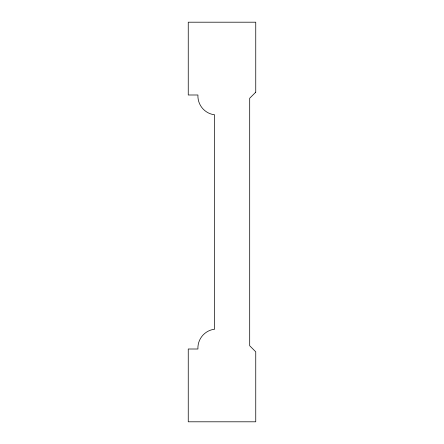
<?xml version="1.0" encoding="UTF-8"?>
<svg xmlns="http://www.w3.org/2000/svg" width="444" height="444" viewBox="0 0 444 444"><rect width="100%" height="100%" fill="white"/><g stroke="black" fill="none" stroke-linecap="round" stroke-linejoin="round"><path stroke-width="0.67" d="M255.75 92.18L249.695 98.235L249.695 345.765L255.75 351.82L255.75 421.8L188.25 421.8L188.25 349.006L197.924 349.006A18.987 18.987 0 0 1 214.641 329.187L214.641 114.813A18.987 18.987 0 0 1 197.924 94.994L188.25 94.994L188.25 22.2L255.75 22.2L255.75 92.18"/></g></svg>
